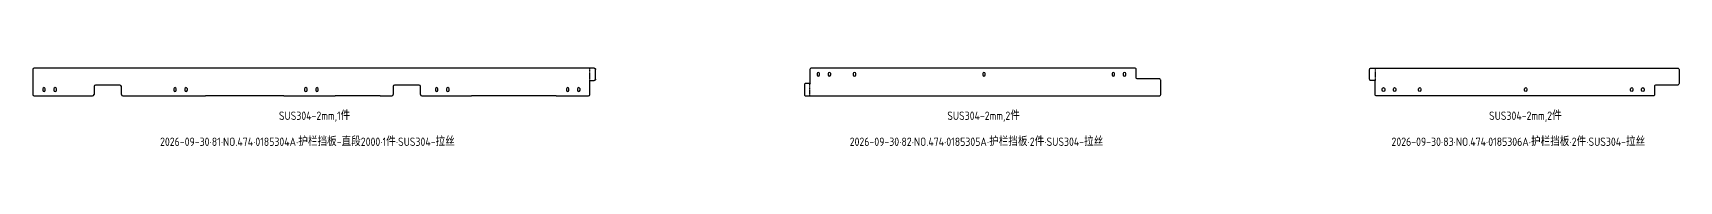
# Model space of a CAD drawing. Header units: inches. Extents: x -1146 to 223752, y 26431 to 27942.
# Drawn here: x 118374 to 124285, y 26431 to 26711 of the extents above; entities that cross this region are included whole.
import ezdxf

# ---------------------------------------------------------------- set-up
doc = ezdxf.new("R2010")
doc.units = ezdxf.units.IN
doc.header["$LTSCALE"] = 0.194989
doc.linetypes.add('CENTER', pattern=[50.8, 31.75, -6.35, 6.35, -6.35])
doc.layers.add('可见 (ISO)', color=7, linetype='Continuous', lineweight=25)
doc.layers.add('折弯线', color=1, linetype='CENTER')
doc.styles.add('Z-English', font='gbenor.shx', dxfattribs={"height": 10, "bigfont": 'hztxt.shx'})

msp = doc.modelspace()

# ---------------------------------------------------------------- linework, layer by layer
at = {"layer": '可见 (ISO)'}
for p, q in [((118373.7, 26705.7), (118373.7, 26615.7)), ((118993.9, 26710.7), (118378.7, 26710.7)), ((119274.5, 26710.7), (118993.9, 26710.7)), ((119459.1, 26710.7), (119274.5, 26710.7)), ((119620.4, 26710.7), (119459.1, 26710.7)), ((119948.8, 26710.7), (119620.4, 26710.7)), ((120252.8, 26710.7), (119948.8, 26710.7)), ((120373.2, 26710.7), (120252.8, 26710.7)), ((120373.2, 26665.7), (120372.7, 26665.7)), ((120372.7, 26665.7), (120372.7, 26664.7)), ((120372.7, 26664.7), (120373.7, 26664.7)), ((120373.2, 26710.7), (120374.3, 26710.7)), ((120374.3, 26665.7), (120373.2, 26665.7)), ((120373.7, 26615.7), (120373.7, 26664.7)), ((120388.7, 26710.7), (120374.3, 26710.7)), ((120374.3, 26665.7), (120388.7, 26665.7)), ((120393.7, 26670.7), (120393.7, 26705.7)), ((118378.7, 26610.7), (118588.2, 26610.7)), ((118409.2, 26635.7), (118409.2, 26630.7)), ((118418.2, 26630.7), (118418.2, 26635.7)), ((118449.2, 26635.7), (118449.2, 26630.7)), ((118458.2, 26630.7), (118458.2, 26635.7)), ((118593.2, 26644.7), (118593.2, 26615.7)), ((118686.2, 26649.7), (118598.2, 26649.7)), ((118691.2, 26615.7), (118691.2, 26644.7)), ((118696.2, 26610.7), (118993.9, 26610.7)), ((118879.2, 26635.7), (118879.2, 26630.7)), ((118888.2, 26630.7), (118888.2, 26635.7)), ((118919.2, 26635.7), (118919.2, 26630.7)), ((118928.2, 26630.7), (118928.2, 26635.7)), ((119274.5, 26610.7), (118993.9, 26610.7)), ((119274.5, 26610.7), (119459.1, 26610.7)), ((119349.2, 26635.7), (119349.2, 26630.7)), ((119358.2, 26630.7), (119358.2, 26635.7)), ((119389.2, 26635.7), (119389.2, 26630.7)), ((119398.2, 26630.7), (119398.2, 26635.7)), ((119620.4, 26610.7), (119459.1, 26610.7)), ((119620.4, 26610.7), (119662.2, 26610.7)), ((119667.2, 26644.7), (119667.2, 26615.7)), ((119760.2, 26649.7), (119672.2, 26649.7)), ((119765.2, 26615.7), (119765.2, 26644.7)), ((119770.2, 26610.7), (119948.8, 26610.7)), ((119819.2, 26635.7), (119819.2, 26630.7)), ((119828.2, 26630.7), (119828.2, 26635.7)), ((119859.2, 26635.7), (119859.2, 26630.7)), ((119868.2, 26630.7), (119868.2, 26635.7)), ((120252.8, 26610.7), (119948.8, 26610.7)), ((120252.8, 26610.7), (120368.7, 26610.7)), ((120289.2, 26635.7), (120289.2, 26630.7)), ((120298.2, 26630.7), (120298.2, 26635.7)), ((120329.2, 26635.7), (120329.2, 26630.7)), ((120338.2, 26630.7), (120338.2, 26635.7))]:
    msp.add_line(p, q, dxfattribs=at)
for points in [[(120388.7, 26710.7), (120389.2, 26710.7), (120389.7, 26710.6), (120390.2, 26710.5), (120390.7, 26710.3), (120391.1, 26710.1), (120391.5, 26709.9), (120391.9, 26709.6), (120392.3, 26709.2), (120392.6, 26708.9), (120392.9, 26708.5), (120393.1, 26708.1), (120393.4, 26707.6), (120393.5, 26707.2), (120393.6, 26706.7), (120393.7, 26706.2), (120393.7, 26705.7)], [(120393.7, 26670.7), (120393.7, 26670.2), (120393.6, 26669.7), (120393.5, 26669.2), (120393.4, 26668.8), (120393.1, 26668.3), (120392.9, 26667.9), (120392.6, 26667.5), (120392.3, 26667.2), (120391.9, 26666.8), (120391.5, 26666.5), (120391.1, 26666.3), (120390.7, 26666.1), (120390.2, 26665.9), (120389.7, 26665.8), (120389.2, 26665.7), (120388.7, 26665.7)]]:
    msp.add_lwpolyline(points, dxfattribs=at)
for points in [[(121143.7, 26615.7, 0.414214), (121148.7, 26610.7), (122418.2, 26610.7, 0.414214), (122423.2, 26615.7), (122423.2, 26666.7, 0.414214), (122418.2, 26671.7), (122340.2, 26671.7, -0.414214), (122335.2, 26676.7), (122335.2, 26705.7, 0.414214), (122330.2, 26710.7), (121168.7, 26710.7, 0.414214), (121163.7, 26705.7), (121163.7, 26656.7), (121164.7, 26656.7), (121164.7, 26655.7), (121148.7, 26655.7, 0.414214), (121143.7, 26650.7)], [(121198.2, 26685.7), (121198.2, 26690.7, 1), (121189.2, 26690.7), (121189.2, 26685.7, 1)], [(121238.2, 26685.7), (121238.2, 26690.7, 1), (121229.2, 26690.7), (121229.2, 26685.7, 1)], [(121328.2, 26685.7), (121328.2, 26690.7, 1), (121319.2, 26690.7), (121319.2, 26685.7, 1)], [(121793, 26685.7), (121793, 26690.7, 1), (121784, 26690.7), (121784, 26685.7, 1)], [(122257.7, 26685.7), (122257.7, 26690.7, 1), (122248.7, 26690.7), (122248.7, 26685.7, 1)], [(122297.7, 26685.7), (122297.7, 26690.7, 1), (122288.7, 26690.7), (122288.7, 26685.7, 1)], [(123173.2, 26705.7, -0.414214), (123178.2, 26710.7), (124279.5, 26710.7, -0.414214), (124284.5, 26705.7), (124284.5, 26654.7, -0.414214), (124279.5, 26649.7), (124201.5, 26649.7, 0.414214), (124196.5, 26644.7), (124196.5, 26615.7, -0.414214), (124191.5, 26610.7), (123198.2, 26610.7, -0.414214), (123193.2, 26615.7), (123193.2, 26664.7), (123194.2, 26664.7), (123194.2, 26665.7), (123178.2, 26665.7, -0.414214), (123173.2, 26670.7)], [(123227.7, 26635.7), (123227.7, 26630.7, -1), (123218.7, 26630.7), (123218.7, 26635.7, -1)], [(123267.7, 26635.7), (123267.7, 26630.7, -1), (123258.7, 26630.7), (123258.7, 26635.7, -1)], [(123357.7, 26635.7), (123357.7, 26630.7, -1), (123348.7, 26630.7), (123348.7, 26635.7, -1)], [(123738.4, 26635.7), (123738.4, 26630.7, -1), (123729.4, 26630.7), (123729.4, 26635.7, -1)], [(124119, 26635.7), (124119, 26630.7, -1), (124110, 26630.7), (124110, 26635.7, -1)], [(124159, 26635.7), (124159, 26630.7, -1), (124150, 26630.7), (124150, 26635.7, -1)]]:
    msp.add_lwpolyline(points, format="xyb", close=True, dxfattribs=at)
for centre, radius, start, end in [((118378.7, 26705.7), 5, 90, 180), ((118378.7, 26615.7), 5, 180, -90), ((118413.7, 26635.7), 4.5, 0, 180), ((118413.7, 26630.7), 4.5, 180, 0), ((118453.7, 26635.7), 4.5, 0, 180), ((118453.7, 26630.7), 4.5, 180, 0), ((118588.2, 26615.7), 5, -90, 0), ((118598.2, 26644.7), 5, 90, 180), ((118686.2, 26644.7), 5, 0, 90), ((118696.2, 26615.7), 5, 180, -90), ((118883.7, 26635.7), 4.5, 0, 180), ((118883.7, 26630.7), 4.5, 180, 0), ((118923.7, 26635.7), 4.5, 0, 180), ((118923.7, 26630.7), 4.5, 180, 0), ((119353.7, 26635.7), 4.5, 0, 180), ((119353.7, 26630.7), 4.5, 180, 0), ((119393.7, 26635.7), 4.5, 0, 180), ((119393.7, 26630.7), 4.5, 180, 0), ((119662.2, 26615.7), 5, -90, 0), ((119672.2, 26644.7), 5, 90, 180), ((119760.2, 26644.7), 5, 0, 90), ((119770.2, 26615.7), 5, 180, -90), ((119823.7, 26635.7), 4.5, 0, 180), ((119823.7, 26630.7), 4.5, 180, 0), ((119863.7, 26635.7), 4.5, 0, 180), ((119863.7, 26630.7), 4.5, 180, 0), ((120293.7, 26635.7), 4.5, 0, 180), ((120293.7, 26630.7), 4.5, 180, 0), ((120333.7, 26635.7), 4.5, 0, 180), ((120333.7, 26630.7), 4.5, 180, 0), ((120368.7, 26615.7), 5, -90, 0)]:
    msp.add_arc(centre, radius, start, end, dxfattribs=at)
at = {"layer": '折弯线', "color": 1, "linetype": 'CENTER', "ltscale": 0.5}
for points in [[(120373.7, 26665.7), (120373.7, 26710.7)], [(123193.2, 26710.7), (123193.2, 26665.7)], [(121163.7, 26610.7), (121163.7, 26655.7)]]:
    msp.add_lwpolyline(points, dxfattribs=at)

# ---------------------------------------------------------------- texts
at = {"color": 3, "style": 'Z-English'}
for s, p in [('SUS304-2mm,1件', (119257.1, 26524.4)), ('SUS304-2mm,2件', (121656.9, 26524.4)), ('SUS304-2mm,2件', (123602.3, 26524.4))]:
    msp.add_text(s, height=30, dxfattribs=at).set_placement(p)
at = {"color": 2, "style": 'Z-English'}
for s, p in [('2026-09-30·81·NO.474·0185304A·护栏挡板-直段2000·1件·SUS304-拉丝', (118830.2, 26431)), ('2026-09-30·82·NO.474·0185305A·护栏挡板·2件·SUS304-拉丝', (121306.5, 26431)), ('2026-09-30·83·NO.474·0185306A·护栏挡板·2件·SUS304-拉丝', (123251.9, 26431))]:
    msp.add_text(s, height=30, dxfattribs=at).set_placement(p)

doc.saveas('drawing.dxf')
